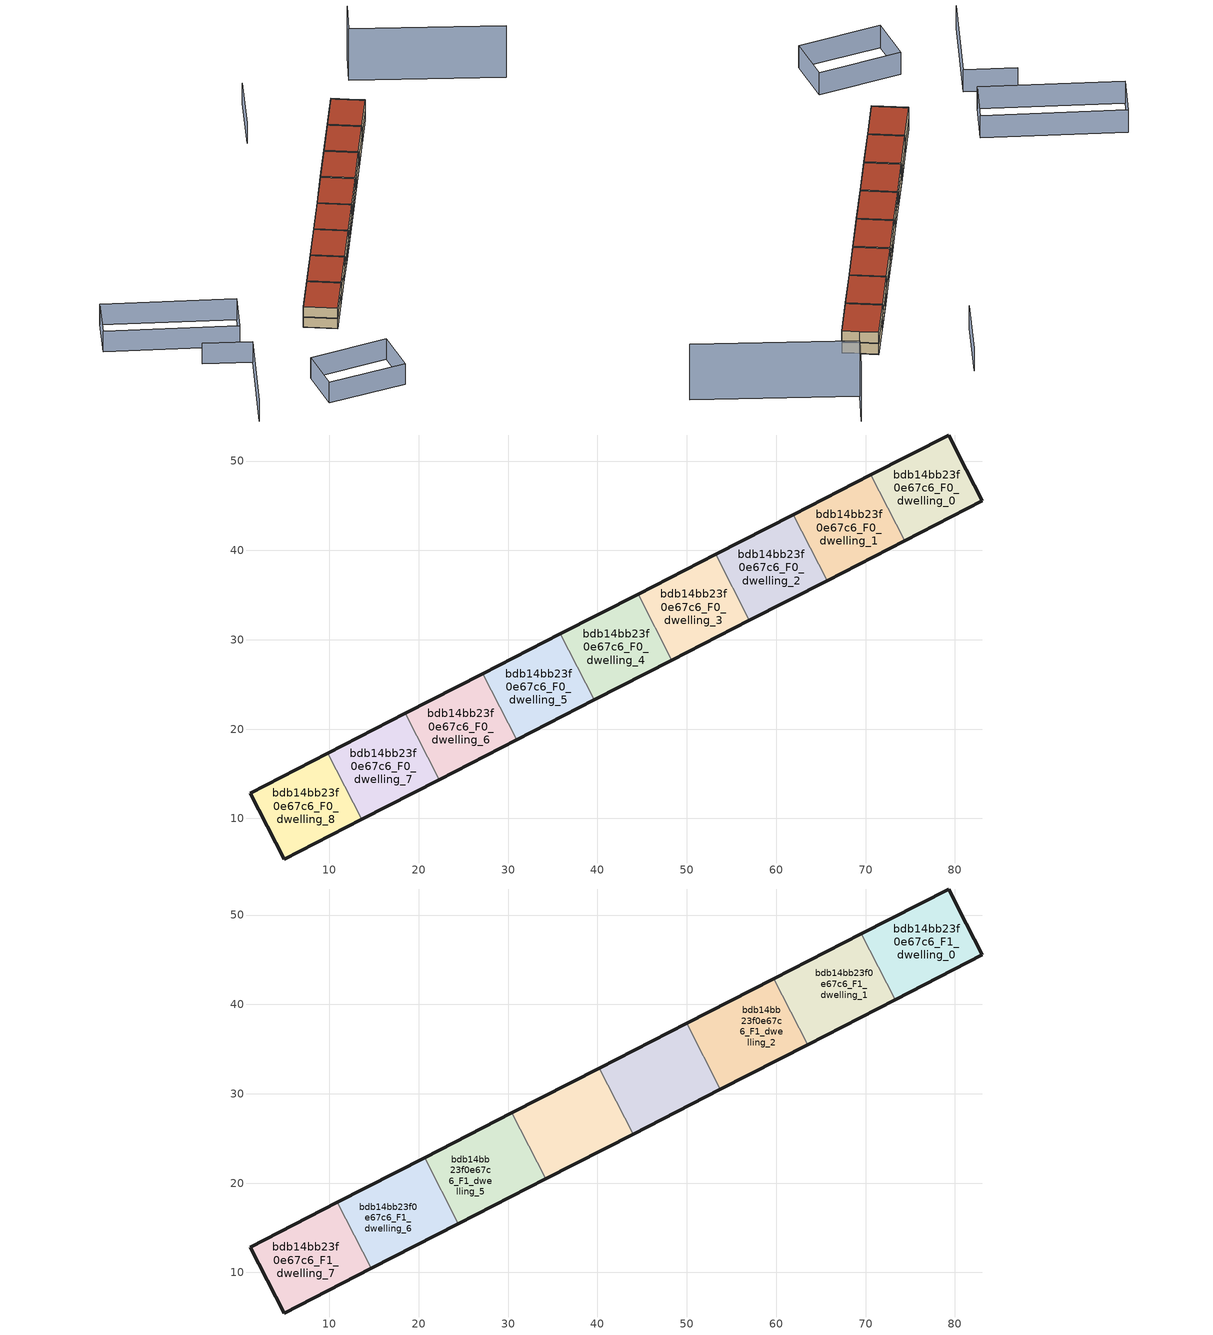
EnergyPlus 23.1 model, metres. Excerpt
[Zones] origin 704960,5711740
bdb14bb23f0e67c6_F0_dwelling_0
 floor ground (EU_floor_Construction): 83.09,45.54 81.29,49.01 79.29,52.92 70.6,48.46 74.39,41.08 z0
 wall outside (EU_wall_Construction): 70.6,48.46 79.29,52.92 81.29,49.01 83.09,45.54 74.39,41.08 z0:3
 wall to bdb14bb23f0e67c6_F0_dwelling_1 (EU_wall_Construction): 74.39,41.08 70.6,48.46 z0:3
bdb14bb23f0e67c6_F0_dwelling_1
 floor ground (EU_floor_Construction): 74.39,41.08 70.6,48.46 61.91,44.01 65.7,36.62 z0
 wall outside (EU_wall_Construction): 74.39,41.08 65.7,36.62 / 61.91,44.01 70.6,48.46 z0:3
 wall to bdb14bb23f0e67c6_F0_dwelling_2 (EU_wall_Construction): 65.7,36.62 61.91,44.01 z0:3
bdb14bb23f0e67c6_F0_dwelling_2
 floor ground (EU_floor_Construction): 65.7,36.62 61.91,44.01 53.22,39.56 57.01,32.17 z0
 wall outside (EU_wall_Construction): 65.7,36.62 57.01,32.17 / 53.22,39.56 61.91,44.01 z0:3
 wall to bdb14bb23f0e67c6_F0_dwelling_3 (EU_wall_Construction): 57.01,32.17 53.22,39.56 z0:3
bdb14bb23f0e67c6_F0_dwelling_3
 floor ground (EU_floor_Construction): 57.01,32.17 53.22,39.56 44.54,35.1 48.32,27.72 z0
 wall outside (EU_wall_Construction): 57.01,32.17 48.32,27.72 / 44.54,35.1 53.22,39.56 z0:3
 wall to bdb14bb23f0e67c6_F0_dwelling_4 (EU_wall_Construction): 48.32,27.72 44.54,35.1 z0:3
bdb14bb23f0e67c6_F0_dwelling_4
 floor ground (EU_floor_Construction): 48.32,27.72 44.54,35.1 35.85,30.65 39.64,23.26 z0
 wall outside (EU_wall_Construction): 48.32,27.72 39.64,23.26 / 35.85,30.65 44.54,35.1 z0:3
 wall to bdb14bb23f0e67c6_F0_dwelling_5 (EU_wall_Construction): 39.64,23.26 35.85,30.65 z0:3
bdb14bb23f0e67c6_F0_dwelling_5
 floor ground (EU_floor_Construction): 39.64,23.26 35.85,30.65 27.17,26.2 30.95,18.81 z0
 wall outside (EU_wall_Construction): 39.64,23.26 30.95,18.81 / 27.17,26.2 35.85,30.65 z0:3
 wall to bdb14bb23f0e67c6_F0_dwelling_6 (EU_wall_Construction): 30.95,18.81 27.17,26.2 z0:3
bdb14bb23f0e67c6_F0_dwelling_6
 floor ground (EU_floor_Construction): 30.95,18.81 27.17,26.2 18.48,21.75 22.27,14.36 z0
 wall outside (EU_wall_Construction): 30.95,18.81 22.27,14.36 / 18.48,21.75 27.17,26.2 z0:3
 wall to bdb14bb23f0e67c6_F0_dwelling_7 (EU_wall_Construction): 22.27,14.36 18.48,21.75 z0:3
bdb14bb23f0e67c6_F0_dwelling_7
 floor ground (EU_floor_Construction): 22.27,14.36 18.48,21.75 9.8,17.3 13.59,9.91 z0
 wall outside (EU_wall_Construction): 22.27,14.36 13.59,9.91 / 9.8,17.3 18.48,21.75 z0:3
 wall to bdb14bb23f0e67c6_F0_dwelling_8 (EU_wall_Construction): 13.59,9.91 9.8,17.3 z0:3
bdb14bb23f0e67c6_F0_dwelling_8
 floor ground (EU_floor_Construction): 13.59,9.91 9.8,17.3 1.11,12.85 4.92,5.46 z0
 wall outside (EU_wall_Construction): 13.59,9.91 4.92,5.46 1.11,12.85 9.8,17.3 z0:3
bdb14bb23f0e67c6_F1_dwelling_0
 floor to bdb14bb23f0e67c6_F0_dwelling_0 (EU_floor_Construction): 83.09,45.54 81.29,49.01 79.29,52.92 70.6,48.46 74.39,41.08 z3
 floor to bdb14bb23f0e67c6_F0_dwelling_1 (EU_floor_Construction): 74.39,41.08 70.6,48.46 69.52,47.91 73.3,40.52 z3
 wall outside (EU_wall_Construction): 69.52,47.91 79.29,52.92 81.29,49.01 83.09,45.54 73.3,40.52 z3:6
 wall to bdb14bb23f0e67c6_F1_dwelling_1 (EU_wall_Construction): 73.3,40.52 69.52,47.91 z3:6
 roof outside (EU_roof_Construction): 79.29,52.92 81.29,49.01 83.09,45.54 73.3,40.52 69.52,47.91 z6
bdb14bb23f0e67c6_F1_dwelling_1
 floor to bdb14bb23f0e67c6_F0_dwelling_1 (EU_floor_Construction): 73.3,40.52 69.52,47.91 61.91,44.01 65.7,36.62 z3
 floor to bdb14bb23f0e67c6_F0_dwelling_2 (EU_floor_Construction): 65.7,36.62 61.91,44.01 59.74,42.9 63.52,35.51 z3
 wall outside (EU_wall_Construction): 73.3,40.52 63.53,35.51 / 59.74,42.9 69.52,47.91 z3:6
 wall to bdb14bb23f0e67c6_F1_dwelling_2 (EU_wall_Construction): 63.53,35.51 59.74,42.9 z3:6
 roof outside (EU_roof_Construction): 69.52,47.91 73.3,40.52 63.53,35.51 59.74,42.9 z6
bdb14bb23f0e67c6_F1_dwelling_2
 floor to bdb14bb23f0e67c6_F0_dwelling_2 (EU_floor_Construction): 63.53,35.51 59.74,42.9 53.22,39.56 57.01,32.17 z3
 floor to bdb14bb23f0e67c6_F0_dwelling_3 (EU_floor_Construction): 57.01,32.17 53.22,39.56 49.97,37.89 53.75,30.5 z3
 wall outside (EU_wall_Construction): 63.53,35.51 53.75,30.5 / 49.96,37.89 59.74,42.9 z3:6
 wall to bdb14bb23f0e67c6_F1_dwelling_3 (EU_wall_Construction): 53.75,30.5 49.96,37.89 z3:6
 roof outside (EU_roof_Construction): 59.74,42.9 63.53,35.51 53.75,30.5 49.96,37.89 z6
bdb14bb23f0e67c6_F1_dwelling_3
 floor to bdb14bb23f0e67c6_F0_dwelling_3 (EU_floor_Construction): 53.75,30.5 49.97,37.89 44.54,35.1 48.32,27.72 z3
 floor to bdb14bb23f0e67c6_F0_dwelling_4 (EU_floor_Construction): 48.32,27.72 44.54,35.1 40.19,32.88 43.98,25.49 z3
 wall outside (EU_wall_Construction): 53.75,30.5 43.98,25.49 / 40.19,32.88 49.96,37.89 z3:6
 wall to bdb14bb23f0e67c6_F1_dwelling_4 (EU_wall_Construction): 43.98,25.49 40.19,32.88 z3:6
 roof outside (EU_roof_Construction): 49.96,37.89 53.75,30.5 43.98,25.49 40.19,32.88 z6
bdb14bb23f0e67c6_F1_dwelling_4
 floor to bdb14bb23f0e67c6_F0_dwelling_4 (EU_floor_Construction): 43.98,25.49 40.19,32.88 35.85,30.65 39.64,23.26 z3
 floor to bdb14bb23f0e67c6_F0_dwelling_5 (EU_floor_Construction): 39.64,23.26 35.85,30.65 30.42,27.87 34.21,20.48 z3
 wall outside (EU_wall_Construction): 43.98,25.49 34.21,20.48 / 30.42,27.87 40.19,32.88 z3:6
 wall to bdb14bb23f0e67c6_F1_dwelling_5 (EU_wall_Construction): 34.21,20.48 30.42,27.87 z3:6
 roof outside (EU_roof_Construction): 40.19,32.88 43.98,25.49 34.21,20.48 30.42,27.87 z6
bdb14bb23f0e67c6_F1_dwelling_5
 floor to bdb14bb23f0e67c6_F0_dwelling_5 (EU_floor_Construction): 34.21,20.48 30.42,27.87 27.17,26.2 30.95,18.81 z3
 floor to bdb14bb23f0e67c6_F0_dwelling_6 (EU_floor_Construction): 30.95,18.81 27.17,26.2 20.65,22.86 24.44,15.47 z3
 wall outside (EU_wall_Construction): 34.21,20.48 24.44,15.47 / 20.65,22.87 30.42,27.87 z3:6
 wall to bdb14bb23f0e67c6_F1_dwelling_6 (EU_wall_Construction): 24.44,15.47 20.65,22.87 z3:6
 roof outside (EU_roof_Construction): 30.42,27.87 34.21,20.48 24.44,15.47 20.65,22.87 z6
bdb14bb23f0e67c6_F1_dwelling_6
 floor to bdb14bb23f0e67c6_F0_dwelling_7 (EU_floor_Construction): 22.27,14.36 18.48,21.75 10.89,17.86 14.68,10.47 z3
 floor to bdb14bb23f0e67c6_F0_dwelling_6 (EU_floor_Construction): 24.44,15.47 20.65,22.86 18.48,21.75 22.27,14.36 z3
 wall outside (EU_wall_Construction): 24.44,15.47 14.68,10.47 / 10.89,17.86 20.65,22.87 z3:6
 wall to bdb14bb23f0e67c6_F1_dwelling_7 (EU_wall_Construction): 14.68,10.47 10.89,17.86 z3:6
 roof outside (EU_roof_Construction): 20.65,22.87 24.44,15.47 14.68,10.47 10.89,17.86 z6
bdb14bb23f0e67c6_F1_dwelling_7
 floor to bdb14bb23f0e67c6_F0_dwelling_7 (EU_floor_Construction): 14.68,10.47 10.89,17.86 9.8,17.3 13.59,9.91 z3
 floor to bdb14bb23f0e67c6_F0_dwelling_8 (EU_floor_Construction): 13.59,9.91 9.8,17.3 1.11,12.85 4.92,5.46 z3
 wall outside (EU_wall_Construction): 14.68,10.47 4.92,5.46 1.11,12.85 10.89,17.86 z3:6
 roof outside (EU_roof_Construction): 10.89,17.86 14.68,10.47 4.92,5.46 1.11,12.85 z6
shading: -24.6,25.5 -17.62,15.56 / -17.62,15.56 -37.89,1.31 / 73.56,74.21 60.03,64.55 / -6.51,-20.41 -22.7,-9.04 / -22.7,-9.04 -16.17,0.26 / -16.17,0.26 0.01,-11.11 / 0.01,-11.11 -6.51,-20.41 / -13.59,21.64 -32.56,48.49 / -32.56,48.49 -23.36,54.99 / -23.36,54.99 -4.38,28.15 / -4.38,28.15 -13.59,21.64 z0:6; 116.13,26.23 95.28,57.68 / 95.28,57.68 103.32,63.01 z0:15
[Building]
EU S2 Campaign: North Axis=0; Terrain=City; Solar Distribution=FullExterior
[Site:Location]
London: Latitude=51.5; Longitude=-0.5; Time Zone=0; Elevation=25
[SizingPeriod:WeatherFileDays]
AnnualSizingPeriod: Begin Month=1; Begin Day of Month=1; End Month=12; End Day of Month=31; Day of Week for Start Day=Monday; Use Weather File Daylight Saving Period=No; Use Weather File Rain and Snow Indicators=No
[MATERIAL]
EU_InternalMass_Material: Roughness=MediumRough; Thickness=0.1; Conductivity=1; Density=1800; Specific Heat=900; Thermal Absorptance=0.9; Solar Absorptance=0.7; Visible Absorptance=0.7
[MATERIAL:NOMASS] Roughness=MediumRough; Thermal Absorptance=0.9; Solar Absorptance=0.7; Visible Absorptance=0.7
Name | Thermal Resistance
EU_wall_NoMass | 1.04674
EU_roof_NoMass | 4.32442
EU_floor_NoMass | 2.04616
[CONSTRUCTION]
EU_wall_Construction: EU_wall_NoMass
EU_roof_Construction: EU_roof_NoMass
EU_floor_Construction: EU_floor_NoMass
EU_InternalMass_Construction: EU_InternalMass_Material
[ZONE] Type=1; Multiplier=1; Ceiling Height=autocalculate; Floor Area=autocalculate; Part of Total Floor Area=Yes
Name | Volume
bdb14bb23f0e67c6_F0_dwelling_0; bdb14bb23f0e67c6_F0_dwelling_4 | 243.108
bdb14bb23f0e67c6_F1_dwelling_0 | 273.49
bdb14bb23f0e67c6_F0_dwelling_1 | 243.086
bdb14bb23f0e67c6_F1_dwelling_1 | 273.502
bdb14bb23f0e67c6_F0_dwelling_2; bdb14bb23f0e67c6_F0_dwelling_5 | 243.095
bdb14bb23f0e67c6_F1_dwelling_2; bdb14bb23f0e67c6_F1_dwelling_3 | 273.482
bdb14bb23f0e67c6_F0_dwelling_3 | 243.08
bdb14bb23f0e67c6_F1_dwelling_4 | 273.483
bdb14bb23f0e67c6_F1_dwelling_5; bdb14bb23f0e67c6_F1_dwelling_7 | 273.505
bdb14bb23f0e67c6_F0_dwelling_6 | 243.089
bdb14bb23f0e67c6_F1_dwelling_6 | 273.478
bdb14bb23f0e67c6_F0_dwelling_7 | 243.107
bdb14bb23f0e67c6_F0_dwelling_8 | 243.104
[INTERNALMASS] Construction=EU_InternalMass_Construction
Name | Zone or ZoneList | Surface Area
bdb14bb23f0e67c6_F0_dwelling_0_EU_InternalMass | bdb14bb23f0e67c6_F0_dwelling_0 | 81.0366
bdb14bb23f0e67c6_F0_dwelling_1_EU_InternalMass | bdb14bb23f0e67c6_F0_dwelling_1 | 81.0287
bdb14bb23f0e67c6_F0_dwelling_2_EU_InternalMass | bdb14bb23f0e67c6_F0_dwelling_2 | 81.0321
bdb14bb23f0e67c6_F0_dwelling_3_EU_InternalMass | bdb14bb23f0e67c6_F0_dwelling_3 | 81.0267
bdb14bb23f0e67c6_F0_dwelling_4_EU_InternalMass | bdb14bb23f0e67c6_F0_dwelling_4 | 81.0363
bdb14bb23f0e67c6_F0_dwelling_5_EU_InternalMass | bdb14bb23f0e67c6_F0_dwelling_5 | 81.0312
bdb14bb23f0e67c6_F0_dwelling_6_EU_InternalMass | bdb14bb23f0e67c6_F0_dwelling_6 | 81.0297
bdb14bb23f0e67c6_F0_dwelling_7_EU_InternalMass | bdb14bb23f0e67c6_F0_dwelling_7 | 81.0358
bdb14bb23f0e67c6_F0_dwelling_8_EU_InternalMass | bdb14bb23f0e67c6_F0_dwelling_8 | 81.0348
bdb14bb23f0e67c6_F1_dwelling_0_EU_InternalMass | bdb14bb23f0e67c6_F1_dwelling_0 | 91.1634
bdb14bb23f0e67c6_F1_dwelling_1_EU_InternalMass | bdb14bb23f0e67c6_F1_dwelling_1 | 91.1674
bdb14bb23f0e67c6_F1_dwelling_2_EU_InternalMass | bdb14bb23f0e67c6_F1_dwelling_2 | 91.1604
bdb14bb23f0e67c6_F1_dwelling_3_EU_InternalMass | bdb14bb23f0e67c6_F1_dwelling_3 | 91.1604
bdb14bb23f0e67c6_F1_dwelling_4_EU_InternalMass | bdb14bb23f0e67c6_F1_dwelling_4 | 91.1608
bdb14bb23f0e67c6_F1_dwelling_5_EU_InternalMass | bdb14bb23f0e67c6_F1_dwelling_5 | 91.168
bdb14bb23f0e67c6_F1_dwelling_6_EU_InternalMass | bdb14bb23f0e67c6_F1_dwelling_6 | 91.1598
bdb14bb23f0e67c6_F1_dwelling_7_EU_InternalMass | bdb14bb23f0e67c6_F1_dwelling_7 | 91.1682
[OTHEREQUIPMENT] Fuel Type=Electricity; Design Level Calculation Method=Watts/Area; Power per Zone Floor Area=1; Fraction Latent=0; Fraction Radiant=0; Fraction Lost=0; Carbon Dioxide Generation Rate=0; EndUse Subcategory=EU_Step8_InternalGains
Name | Zone or ZoneList or Space or SpaceList | Schedule
EU_Step8_InternalGain_bdb14bb23f0e67c6_F0_dwelling_0_f000 | bdb14bb23f0e67c6_F0_dwelling_0 | EU_Step8_GainSchedule_bdb14bb23f0e67c6_F0_dwelling_0_f000
EU_Step8_InternalGain_bdb14bb23f0e67c6_F0_dwelling_1_f000 | bdb14bb23f0e67c6_F0_dwelling_1 | EU_Step8_GainSchedule_bdb14bb23f0e67c6_F0_dwelling_1_f000
EU_Step8_InternalGain_bdb14bb23f0e67c6_F0_dwelling_2_f000 | bdb14bb23f0e67c6_F0_dwelling_2 | EU_Step8_GainSchedule_bdb14bb23f0e67c6_F0_dwelling_2_f000
EU_Step8_InternalGain_bdb14bb23f0e67c6_F0_dwelling_3_f000 | bdb14bb23f0e67c6_F0_dwelling_3 | EU_Step8_GainSchedule_bdb14bb23f0e67c6_F0_dwelling_3_f000
EU_Step8_InternalGain_bdb14bb23f0e67c6_F0_dwelling_4_f000 | bdb14bb23f0e67c6_F0_dwelling_4 | EU_Step8_GainSchedule_bdb14bb23f0e67c6_F0_dwelling_4_f000
EU_Step8_InternalGain_bdb14bb23f0e67c6_F0_dwelling_5_f000 | bdb14bb23f0e67c6_F0_dwelling_5 | EU_Step8_GainSchedule_bdb14bb23f0e67c6_F0_dwelling_5_f000
EU_Step8_InternalGain_bdb14bb23f0e67c6_F0_dwelling_6_f000 | bdb14bb23f0e67c6_F0_dwelling_6 | EU_Step8_GainSchedule_bdb14bb23f0e67c6_F0_dwelling_6_f000
EU_Step8_InternalGain_bdb14bb23f0e67c6_F0_dwelling_7_f000 | bdb14bb23f0e67c6_F0_dwelling_7 | EU_Step8_GainSchedule_bdb14bb23f0e67c6_F0_dwelling_7_f000
EU_Step8_InternalGain_bdb14bb23f0e67c6_F0_dwelling_8_f000 | bdb14bb23f0e67c6_F0_dwelling_8 | EU_Step8_GainSchedule_bdb14bb23f0e67c6_F0_dwelling_8_f000
EU_Step8_InternalGain_bdb14bb23f0e67c6_F1_dwelling_0_f000 | bdb14bb23f0e67c6_F1_dwelling_0 | EU_Step8_GainSchedule_bdb14bb23f0e67c6_F1_dwelling_0_f000
EU_Step8_InternalGain_bdb14bb23f0e67c6_F1_dwelling_1_f000 | bdb14bb23f0e67c6_F1_dwelling_1 | EU_Step8_GainSchedule_bdb14bb23f0e67c6_F1_dwelling_1_f000
EU_Step8_InternalGain_bdb14bb23f0e67c6_F1_dwelling_2_f000 | bdb14bb23f0e67c6_F1_dwelling_2 | EU_Step8_GainSchedule_bdb14bb23f0e67c6_F1_dwelling_2_f000
EU_Step8_InternalGain_bdb14bb23f0e67c6_F1_dwelling_3_f000 | bdb14bb23f0e67c6_F1_dwelling_3 | EU_Step8_GainSchedule_bdb14bb23f0e67c6_F1_dwelling_3_f000
EU_Step8_InternalGain_bdb14bb23f0e67c6_F1_dwelling_4_f000 | bdb14bb23f0e67c6_F1_dwelling_4 | EU_Step8_GainSchedule_bdb14bb23f0e67c6_F1_dwelling_4_f000
EU_Step8_InternalGain_bdb14bb23f0e67c6_F1_dwelling_5_f000 | bdb14bb23f0e67c6_F1_dwelling_5 | EU_Step8_GainSchedule_bdb14bb23f0e67c6_F1_dwelling_5_f000
EU_Step8_InternalGain_bdb14bb23f0e67c6_F1_dwelling_6_f000 | bdb14bb23f0e67c6_F1_dwelling_6 | EU_Step8_GainSchedule_bdb14bb23f0e67c6_F1_dwelling_6_f000
EU_Step8_InternalGain_bdb14bb23f0e67c6_F1_dwelling_7_f000 | bdb14bb23f0e67c6_F1_dwelling_7 | EU_Step8_GainSchedule_bdb14bb23f0e67c6_F1_dwelling_7_f000
[ZONEVENTILATION:DESIGNFLOWRATE] Schedule=EU_AlwaysOn; Design Flow Rate Calculation Method=AirChanges/Hour; Air Changes per Hour=0.488719; Ventilation Type=Natural; Fan Pressure Rise=0; Fan Total Efficiency=1; Constant Term Coefficient=1; Temperature Term Coefficient=0; Velocity Term Coefficient=0; Velocity Squared Term Coefficient=0; Minimum Indoor Temperature=-100; Maximum Indoor Temperature=100; Delta Temperature=-100; Minimum Outdoor Temperature=-100; Maximum Outdoor Temperature=100; Maximum Wind Speed=40
Name | Zone or ZoneList or Space or SpaceList
EU_ConstantAir_bdb14bb23f0e67c6_F0_dwelling_0 | bdb14bb23f0e67c6_F0_dwelling_0
EU_ConstantAir_bdb14bb23f0e67c6_F0_dwelling_1 | bdb14bb23f0e67c6_F0_dwelling_1
EU_ConstantAir_bdb14bb23f0e67c6_F0_dwelling_2 | bdb14bb23f0e67c6_F0_dwelling_2
EU_ConstantAir_bdb14bb23f0e67c6_F0_dwelling_3 | bdb14bb23f0e67c6_F0_dwelling_3
EU_ConstantAir_bdb14bb23f0e67c6_F0_dwelling_4 | bdb14bb23f0e67c6_F0_dwelling_4
EU_ConstantAir_bdb14bb23f0e67c6_F0_dwelling_5 | bdb14bb23f0e67c6_F0_dwelling_5
EU_ConstantAir_bdb14bb23f0e67c6_F0_dwelling_6 | bdb14bb23f0e67c6_F0_dwelling_6
EU_ConstantAir_bdb14bb23f0e67c6_F0_dwelling_7 | bdb14bb23f0e67c6_F0_dwelling_7
EU_ConstantAir_bdb14bb23f0e67c6_F0_dwelling_8 | bdb14bb23f0e67c6_F0_dwelling_8
EU_ConstantAir_bdb14bb23f0e67c6_F1_dwelling_0 | bdb14bb23f0e67c6_F1_dwelling_0
EU_ConstantAir_bdb14bb23f0e67c6_F1_dwelling_1 | bdb14bb23f0e67c6_F1_dwelling_1
EU_ConstantAir_bdb14bb23f0e67c6_F1_dwelling_2 | bdb14bb23f0e67c6_F1_dwelling_2
EU_ConstantAir_bdb14bb23f0e67c6_F1_dwelling_3 | bdb14bb23f0e67c6_F1_dwelling_3
EU_ConstantAir_bdb14bb23f0e67c6_F1_dwelling_4 | bdb14bb23f0e67c6_F1_dwelling_4
EU_ConstantAir_bdb14bb23f0e67c6_F1_dwelling_5 | bdb14bb23f0e67c6_F1_dwelling_5
EU_ConstantAir_bdb14bb23f0e67c6_F1_dwelling_6 | bdb14bb23f0e67c6_F1_dwelling_6
EU_ConstantAir_bdb14bb23f0e67c6_F1_dwelling_7 | bdb14bb23f0e67c6_F1_dwelling_7
[HVACTEMPLATE:THERMOSTAT] Constant Heating Setpoint=20; Constant Cooling Setpoint=50
EU_HeatOnly_bdb14bb23f0e67c6_F0_dwelling_0; EU_HeatOnly_bdb14bb23f0e67c6_F0_dwelling_1; EU_HeatOnly_bdb14bb23f0e67c6_F0_dwelling_2; EU_HeatOnly_bdb14bb23f0e67c6_F0_dwelling_3; EU_HeatOnly_bdb14bb23f0e67c6_F0_dwelling_4; EU_HeatOnly_bdb14bb23f0e67c6_F0_dwelling_5; EU_HeatOnly_bdb14bb23f0e67c6_F0_dwelling_6; EU_HeatOnly_bdb14bb23f0e67c6_F0_dwelling_7; EU_HeatOnly_bdb14bb23f0e67c6_F0_dwelling_8; EU_HeatOnly_bdb14bb23f0e67c6_F1_dwelling_0; EU_HeatOnly_bdb14bb23f0e67c6_F1_dwelling_1; EU_HeatOnly_bdb14bb23f0e67c6_F1_dwelling_2; EU_HeatOnly_bdb14bb23f0e67c6_F1_dwelling_3; EU_HeatOnly_bdb14bb23f0e67c6_F1_dwelling_4; EU_HeatOnly_bdb14bb23f0e67c6_F1_dwelling_5; EU_HeatOnly_bdb14bb23f0e67c6_F1_dwelling_6; EU_HeatOnly_bdb14bb23f0e67c6_F1_dwelling_7
[HVACTEMPLATE:ZONE:IDEALLOADSAIRSYSTEM] System Availability Schedule=EU_AlwaysOn; Maximum Heating Supply Air Temperature=50; Minimum Cooling Supply Air Temperature=13; Maximum Heating Supply Air Humidity Ratio=0.0156; Minimum Cooling Supply Air Humidity Ratio=0.0077; Heating Limit=NoLimit; Cooling Limit=NoLimit; Heating Availability Schedule=EU_AlwaysOn; Cooling Availability Schedule=EU_CoolingOff; Dehumidification Control Type=ConstantSensibleHeatRatio; Cooling Sensible Heat Ratio=0.7; Dehumidification Setpoint=60; Humidification Control Type=None; Humidification Setpoint=30; Outdoor Air Method=None; Outdoor Air Flow Rate per Person=0.00944; Outdoor Air Flow Rate per Zone Floor Area=0; Outdoor Air Flow Rate per Zone=0; Demand Controlled Ventilation Type=None; Outdoor Air Economizer Type=NoEconomizer; Heat Recovery Type=None; Sensible Heat Recovery Effectiveness=0.7; Latent Heat Recovery Effectiveness=0.65
Name | Template Thermostat
bdb14bb23f0e67c6_F0_dwelling_0 | EU_HeatOnly_bdb14bb23f0e67c6_F0_dwelling_0
bdb14bb23f0e67c6_F0_dwelling_1 | EU_HeatOnly_bdb14bb23f0e67c6_F0_dwelling_1
bdb14bb23f0e67c6_F0_dwelling_2 | EU_HeatOnly_bdb14bb23f0e67c6_F0_dwelling_2
bdb14bb23f0e67c6_F0_dwelling_3 | EU_HeatOnly_bdb14bb23f0e67c6_F0_dwelling_3
bdb14bb23f0e67c6_F0_dwelling_4 | EU_HeatOnly_bdb14bb23f0e67c6_F0_dwelling_4
bdb14bb23f0e67c6_F0_dwelling_5 | EU_HeatOnly_bdb14bb23f0e67c6_F0_dwelling_5
bdb14bb23f0e67c6_F0_dwelling_6 | EU_HeatOnly_bdb14bb23f0e67c6_F0_dwelling_6
bdb14bb23f0e67c6_F0_dwelling_7 | EU_HeatOnly_bdb14bb23f0e67c6_F0_dwelling_7
bdb14bb23f0e67c6_F0_dwelling_8 | EU_HeatOnly_bdb14bb23f0e67c6_F0_dwelling_8
bdb14bb23f0e67c6_F1_dwelling_0 | EU_HeatOnly_bdb14bb23f0e67c6_F1_dwelling_0
bdb14bb23f0e67c6_F1_dwelling_1 | EU_HeatOnly_bdb14bb23f0e67c6_F1_dwelling_1
bdb14bb23f0e67c6_F1_dwelling_2 | EU_HeatOnly_bdb14bb23f0e67c6_F1_dwelling_2
bdb14bb23f0e67c6_F1_dwelling_3 | EU_HeatOnly_bdb14bb23f0e67c6_F1_dwelling_3
bdb14bb23f0e67c6_F1_dwelling_4 | EU_HeatOnly_bdb14bb23f0e67c6_F1_dwelling_4
bdb14bb23f0e67c6_F1_dwelling_5 | EU_HeatOnly_bdb14bb23f0e67c6_F1_dwelling_5
bdb14bb23f0e67c6_F1_dwelling_6 | EU_HeatOnly_bdb14bb23f0e67c6_F1_dwelling_6
bdb14bb23f0e67c6_F1_dwelling_7 | EU_HeatOnly_bdb14bb23f0e67c6_F1_dwelling_7
[SIZING:ZONE] Zone Cooling Design Supply Air Temperature Input Method=SupplyAirTemperature; Zone Cooling Design Supply Air Temperature=13; Zone Heating Design Supply Air Temperature Input Method=SupplyAirTemperature; Zone Heating Design Supply Air Temperature=50; Zone Cooling Design Supply Air Humidity Ratio=0.008; Zone Heating Design Supply Air Humidity Ratio=0.008; Cooling Design Air Flow Method=DesignDay; Cooling Design Air Flow Rate=0; Cooling Minimum Air Flow per Zone Floor Area=0.000762; Cooling Minimum Air Flow=0; Cooling Minimum Air Flow Fraction=0.2; Heating Design Air Flow Method=DesignDay; Heating Design Air Flow Rate=0; Heating Maximum Air Flow per Zone Floor Area=0.002032; Heating Maximum Air Flow=0.141576; Heating Maximum Air Flow Fraction=0.3; Account for Dedicated Outdoor Air System=No; Dedicated Outdoor Air System Control Strategy=NeutralSupplyAir; Dedicated Outdoor Air Low Setpoint Temperature for Design=autosize; Dedicated Outdoor Air High Setpoint Temperature for Design=autosize; Zone Load Sizing Method=Sensible Load Only No Latent Load; Zone Latent Cooling Design Supply Air Humidity Ratio Input Method=HumidityRatioDifference; Zone Cooling Design Supply Air Humidity Ratio Difference=0.005; Zone Latent Heating Design Supply Air Humidity Ratio Input Method=HumidityRatioDifference; Zone Humidification Design Supply Air Humidity Ratio Difference=0.005
bdb14bb23f0e67c6_F0_dwelling_0; bdb14bb23f0e67c6_F0_dwelling_1; bdb14bb23f0e67c6_F0_dwelling_2; bdb14bb23f0e67c6_F0_dwelling_3; bdb14bb23f0e67c6_F0_dwelling_4; bdb14bb23f0e67c6_F0_dwelling_5; bdb14bb23f0e67c6_F0_dwelling_6; bdb14bb23f0e67c6_F0_dwelling_7; bdb14bb23f0e67c6_F0_dwelling_8; bdb14bb23f0e67c6_F1_dwelling_0; bdb14bb23f0e67c6_F1_dwelling_1; bdb14bb23f0e67c6_F1_dwelling_2; bdb14bb23f0e67c6_F1_dwelling_3; bdb14bb23f0e67c6_F1_dwelling_4; bdb14bb23f0e67c6_F1_dwelling_5; bdb14bb23f0e67c6_F1_dwelling_6; bdb14bb23f0e67c6_F1_dwelling_7
[SCHEDULE:CONSTANT]
Name | Hourly Value
EU_AlwaysOn | 1
EU_CoolingOff | 0
[SCHEDULE:FILE] Column Number=1; Rows to Skip at Top=0; Number of Hours of Data=8760; Column Separator=Comma; Interpolate to Timestep=No; Minutes per Item=60; Adjust Schedule for Daylight Savings=Yes
Name | File
EU_Step8_GainSchedule_bdb14bb23f0e67c6_F0_dwelling_0_f000 | ../../schedules/bdb14bb23f0e67c6/bdb14bb23f0e67c6_F0_dwelling_0_f000_gain.csv
EU_Step8_GainSchedule_bdb14bb23f0e67c6_F0_dwelling_1_f000 | ../../schedules/bdb14bb23f0e67c6/bdb14bb23f0e67c6_F0_dwelling_1_f000_gain.csv
EU_Step8_GainSchedule_bdb14bb23f0e67c6_F0_dwelling_2_f000 | ../../schedules/bdb14bb23f0e67c6/bdb14bb23f0e67c6_F0_dwelling_2_f000_gain.csv
EU_Step8_GainSchedule_bdb14bb23f0e67c6_F0_dwelling_3_f000 | ../../schedules/bdb14bb23f0e67c6/bdb14bb23f0e67c6_F0_dwelling_3_f000_gain.csv
EU_Step8_GainSchedule_bdb14bb23f0e67c6_F0_dwelling_4_f000 | ../../schedules/bdb14bb23f0e67c6/bdb14bb23f0e67c6_F0_dwelling_4_f000_gain.csv
EU_Step8_GainSchedule_bdb14bb23f0e67c6_F0_dwelling_5_f000 | ../../schedules/bdb14bb23f0e67c6/bdb14bb23f0e67c6_F0_dwelling_5_f000_gain.csv
EU_Step8_GainSchedule_bdb14bb23f0e67c6_F0_dwelling_6_f000 | ../../schedules/bdb14bb23f0e67c6/bdb14bb23f0e67c6_F0_dwelling_6_f000_gain.csv
EU_Step8_GainSchedule_bdb14bb23f0e67c6_F0_dwelling_7_f000 | ../../schedules/bdb14bb23f0e67c6/bdb14bb23f0e67c6_F0_dwelling_7_f000_gain.csv
EU_Step8_GainSchedule_bdb14bb23f0e67c6_F0_dwelling_8_f000 | ../../schedules/bdb14bb23f0e67c6/bdb14bb23f0e67c6_F0_dwelling_8_f000_gain.csv
EU_Step8_GainSchedule_bdb14bb23f0e67c6_F1_dwelling_0_f000 | ../../schedules/bdb14bb23f0e67c6/bdb14bb23f0e67c6_F1_dwelling_0_f000_gain.csv
EU_Step8_GainSchedule_bdb14bb23f0e67c6_F1_dwelling_1_f000 | ../../schedules/bdb14bb23f0e67c6/bdb14bb23f0e67c6_F1_dwelling_1_f000_gain.csv
EU_Step8_GainSchedule_bdb14bb23f0e67c6_F1_dwelling_2_f000 | ../../schedules/bdb14bb23f0e67c6/bdb14bb23f0e67c6_F1_dwelling_2_f000_gain.csv
EU_Step8_GainSchedule_bdb14bb23f0e67c6_F1_dwelling_3_f000 | ../../schedules/bdb14bb23f0e67c6/bdb14bb23f0e67c6_F1_dwelling_3_f000_gain.csv
EU_Step8_GainSchedule_bdb14bb23f0e67c6_F1_dwelling_4_f000 | ../../schedules/bdb14bb23f0e67c6/bdb14bb23f0e67c6_F1_dwelling_4_f000_gain.csv
EU_Step8_GainSchedule_bdb14bb23f0e67c6_F1_dwelling_5_f000 | ../../schedules/bdb14bb23f0e67c6/bdb14bb23f0e67c6_F1_dwelling_5_f000_gain.csv
EU_Step8_GainSchedule_bdb14bb23f0e67c6_F1_dwelling_6_f000 | ../../schedules/bdb14bb23f0e67c6/bdb14bb23f0e67c6_F1_dwelling_6_f000_gain.csv
EU_Step8_GainSchedule_bdb14bb23f0e67c6_F1_dwelling_7_f000 | ../../schedules/bdb14bb23f0e67c6/bdb14bb23f0e67c6_F1_dwelling_7_f000_gain.csv
